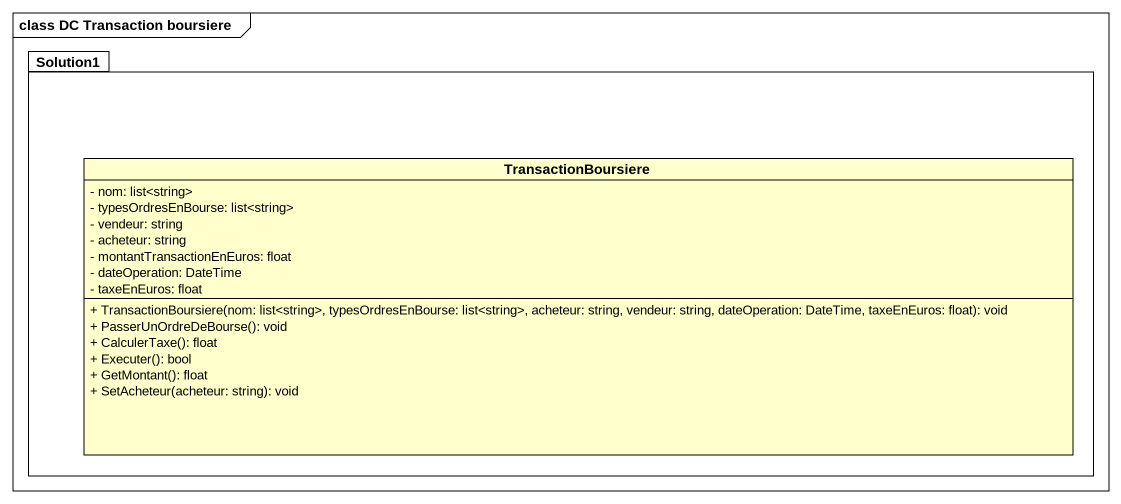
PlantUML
@startuml
mainframe class DC Transaction boursiere
hide circle
hide empty members
skinparam classAttributeIconSize 0
package Solution1 {
  class TransactionBoursiere {
    - nom: list<string>
    - typesOrdresEnBourse: list<string>
    - vendeur: string
    - acheteur: string
    - montantTransactionEnEuros: float
    - dateOperation: DateTime
    - taxeEnEuros: float
    + TransactionBoursiere(nom: list<string>, typesOrdresEnBourse: list<string>, acheteur: string, vendeur: string, dateOperation: DateTime, taxeEnEuros: float): void
    + PasserUnOrdreDeBourse(): void
    + CalculerTaxe(): float
    + Executer(): bool
    + GetMontant(): float
    + SetAcheteur(acheteur: string): void
  }
}
@enduml
